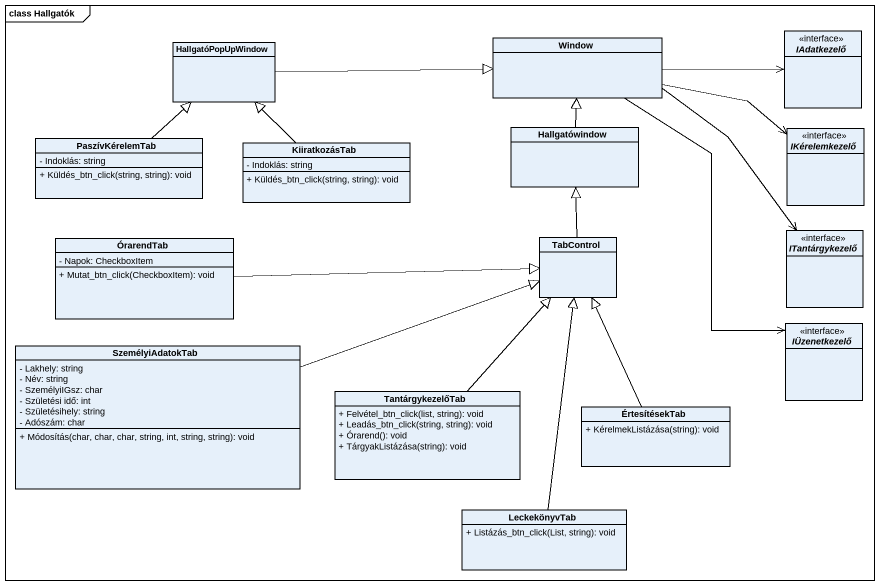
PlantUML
@startuml
mainframe class Hallgatók
hide circle
hide empty members
skinparam classAttributeIconSize 0
interface IAdatkezelő <<interface>>
class HallgatóPopUpWindow
class Window
class PaszívKérelemTab {
  - Indoklás: string
  + Küldés_btn_click(string, string): void
}
class KiiratkozásTab {
  - Indoklás: string
  + Küldés_btn_click(string, string): void
}
class Hallgatówindow
interface IKérelemkezelő <<interface>>
interface ITantárgykezelő <<interface>>
class ÓrarendTab {
  - Napok: CheckboxItem
  + Mutat_btn_click(CheckboxItem): void
}
class TabControl
class SzemélyiAdatokTab {
  - Lakhely: string
  - Név: string
  - SzemélyiIGsz: char
  - Születési idő: int
  - Születésihely: string
  - Adószám: char
  + Módosítás(char, char, char, string, int, string, string): void
}
interface IÜzenetkezelő <<interface>>
class TantárgykezelőTab {
  + Felvétel_btn_click(list, string): void
  + Leadás_btn_click(string, string): void
  + Órarend(): void
  + TárgyakListázása(string): void
}
class ÉrtesítésekTab {
  + KérelmekListázása(string): void
}
class LeckekönyvTab {
  + Listázás_btn_click(List, string): void
}
HallgatóPopUpWindow -right-|> Window
Window -right-> IAdatkezelő
Window -right-> IKérelemkezelő
Window --> ITantárgykezelő
Window --> IÜzenetkezelő
PaszívKérelemTab -up-|> HallgatóPopUpWindow
KiiratkozásTab -up-|> HallgatóPopUpWindow
Hallgatówindow -up-|> Window
ÓrarendTab -right-|> TabControl
TabControl -up-|> Hallgatówindow
SzemélyiAdatokTab -right-|> TabControl
TantárgykezelőTab -up-|> TabControl
ÉrtesítésekTab -up-|> TabControl
LeckekönyvTab -up-|> TabControl
@enduml
